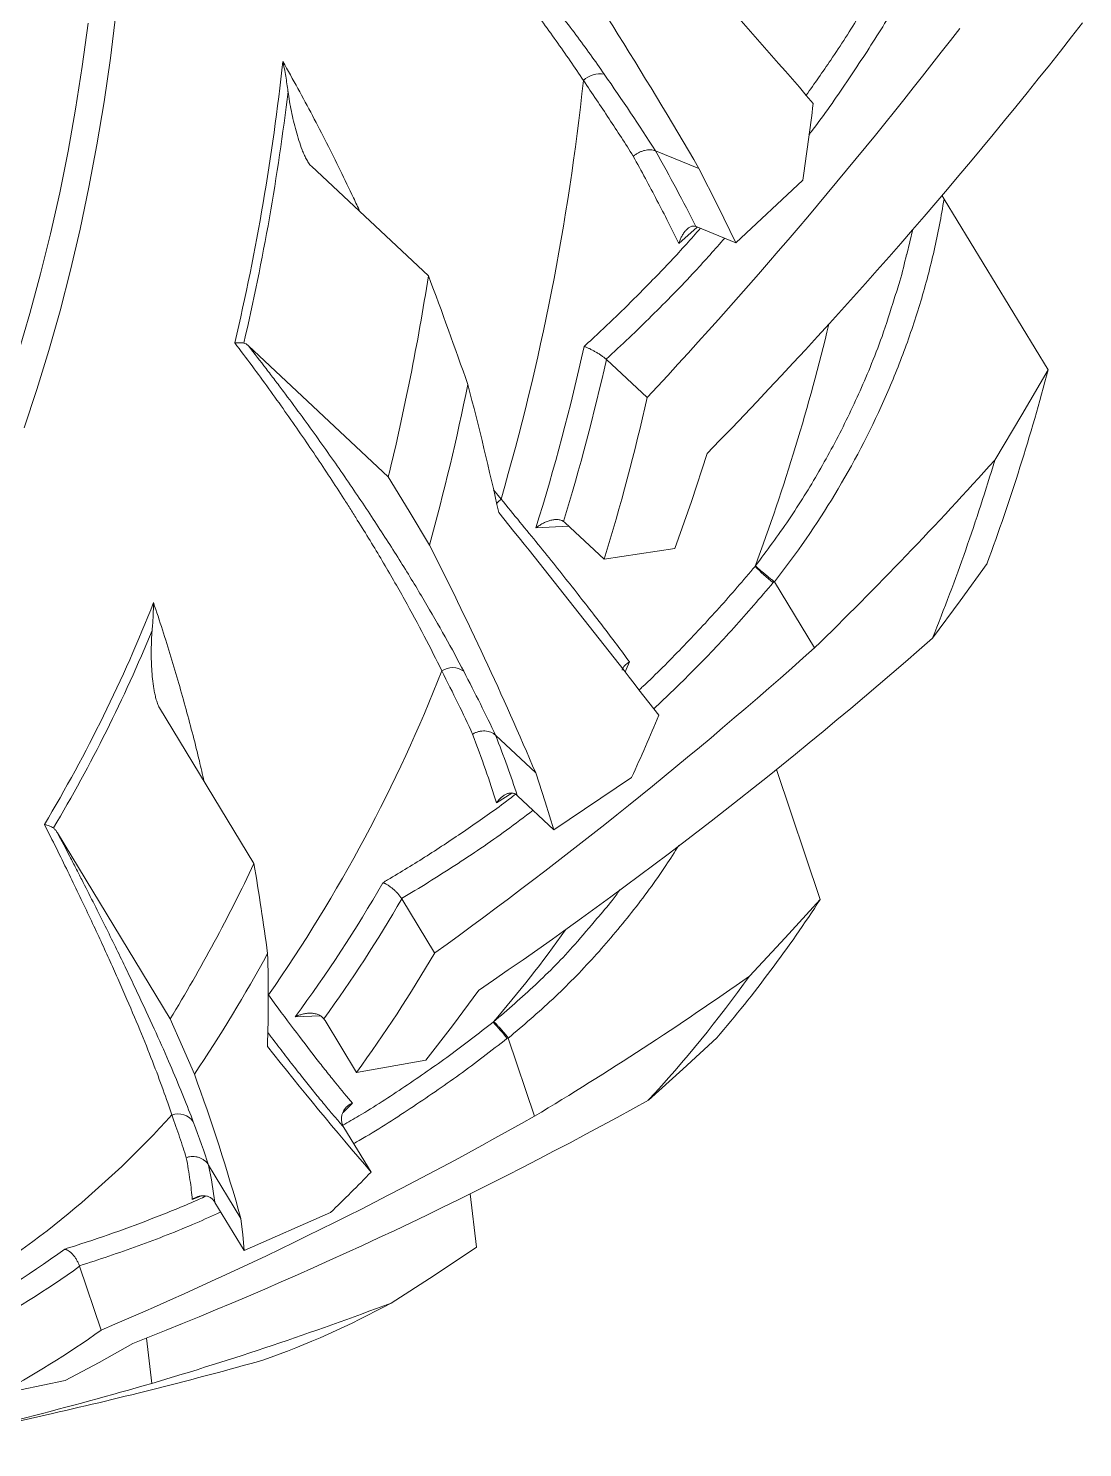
# Model space of a CAD drawing. Header units: millimetres. Extents: x -1041 to 1726, y -447 to 1705.
# Drawn here: x -457.7 to -192.1, y -92.6 to 265 of the extents above; entities that cross this region are included whole.
import ezdxf

# ---------------------------------------------------------------- set-up
doc = ezdxf.new("R2010")
doc.units = ezdxf.units.MM

msp = doc.modelspace()

# ---------------------------------------------------------------- linework, layer by layer
at = {"color": 7, "linetype": 'Continuous', "lineweight": 15}
for p, q in [((-299.74, 234.13), (-288.75, 229.68)), ((-386.43, 230.21), (-356.93, 202.62)), ((-262.57, 226.68), (-279.47, 210.97)), ((-227.52, 222.93), (-227, 221.95)), ((-227, 221.95), (-200.72, 178.96)), ((-289.43, 215.01), (-279.47, 210.97)), ((-236.35, 207.98), (-234.83, 214.37)), ((-402.31, 185), (-367.04, 151.95)), ((-312.08, 181.55), (-301.8, 171.94)), ((-322.47, 140.41), (-312.62, 131.2)), ((-294.85, 133.92), (-312.62, 131.2)), ((-269.74, 125.51), (-259.61, 108.89)), ((-424.69, 93.77), (-400.9, 54.58)), ((-340.01, 86.87), (-329.89, 77.38)), ((-305.72, 76.25), (-325.3, 63.05)), ((-269.21, 78.26), (-258.18, 45.51)), ((-334.45, 71.64), (-325.3, 63.05)), ((-450.43, 62.31), (-422, 15.43)), ((-363.64, 45.66), (-355.36, 32.03)), ((-382.98, 14.97), (-375.05, 1.91)), ((-338.63, 12.81), (-338.84, 12.59)), ((-336.8, 10.57), (-330.19, -9.1)), ((-357.59, 5.04), (-375.05, 1.91)), ((-378.23, -11.91), (-371.4, -23.17)), ((-412.33, -21.42), (-404.19, -34.85)), ((-410.72, -30.82), (-403.35, -42.98)), ((-346.43, -28.67), (-344.84, -42.11)), ((-381.64, -33.37), (-403.35, -42.98)), ((-444.84, -46.9), (-439.43, -63.01)), ((-427.99, -65), (-426.64, -76.42)), ((-448.5, -75.69), (-465.72, -79.31)), ((-487.45, -92.04), (-451.64, -83.97))]:
    msp.add_line(p, q, dxfattribs=at)
at = {"color": 8, "linetype": 'Continuous', "lineweight": 15}
for p, q in [((-289.19, 214.91), (-293.85, 210.77)), ((-340.52, 148.74), (-338.64, 146.39)), ((-321.58, 139.58), (-329.86, 139.11)), ((-384.18, 16.21), (-390.52, 15.93))]:
    msp.add_line(p, q, dxfattribs=at)
at = {"color": 144, "linetype": 'Continuous', "lineweight": 0}
for p, q in [((-335.88, 72.27), (-339.78, 69.81)), ((-414.12, -29.17), (-416.44, -30.1))]:
    msp.add_line(p, q, dxfattribs=at)
at = {"color": 7, "linetype": 'Continuous', "lineweight": 15, "flags": 128}
for points in [[(-458.84, 164.31), (-455.61, 173.95), (-452.58, 183.79), (-449.75, 193.81), (-447.12, 204.02), (-444.7, 214.4), (-442.48, 224.94), (-440.47, 235.64), (-438.67, 246.49), (-437.08, 257.48), (-435.7, 268.59)], [(-460.27, 183.36), (-457.36, 193.14), (-454.65, 203.09), (-452.14, 213.23), (-449.84, 223.53), (-447.74, 233.99), (-445.85, 244.61), (-444.17, 255.36), (-442.7, 266.25)], [(-279.47, 210.97), (-284.02, 220.27), (-288.75, 229.68)], [(-214.21, 156.19), (-207.37, 167.56), (-200.72, 178.96)], [(-286.68, 157.87), (-290.66, 145.8), (-294.85, 133.92)], [(-356.66, 134.78), (-361.81, 143.33), (-367.04, 151.95)], [(-216.14, 130.18), (-222.95, 120.76), (-229.9, 111.37)], [(-325.3, 63.05), (-327.52, 70.13), (-329.89, 77.38)], [(-276.04, 26.18), (-267.02, 35.8), (-258.18, 45.51)], [(-344.27, 22.61), (-350.84, 13.68), (-357.59, 5.04)], [(-415.91, 1.47), (-418.92, 8.39), (-422, 15.43)], [(-284.25, 10.64), (-292.82, 2.75), (-301.51, -5.07)], [(-403.35, -42.98), (-403.71, -39.02), (-404.19, -34.85)], [(-366.33, -56.17), (-355.51, -49.2), (-344.84, -42.11)], [(-431.4, -66.34), (-439.89, -71.19), (-448.5, -75.69)]]:
    msp.add_lwpolyline(points, dxfattribs=at)
at = {"color": 8, "linetype": 'Continuous', "lineweight": 15, "flags": 128}
for points in [[(-339.78, 145.23), (-339.38, 145.7), (-338.64, 146.39)], [(-306.26, 105.37), (-307.07, 103.4), (-307.34, 102.78)], [(-376.1, -5.8), (-377.34, -7.1), (-378.39, -8.19)]]:
    msp.add_lwpolyline(points, dxfattribs=at)
at = {"color": 144, "linetype": 'Continuous', "lineweight": 0}
for centre, radius, start, end in [((-1755.49, -1041.59), 1973.49, 40.72866, 43.20815), ((-247.56, 155.01), 37.22, 223.4151, 232.8478), ((-366, -10.75), 35.83, 36.3134, 44.9668)]:
    msp.add_arc(centre, radius, start, end, dxfattribs=at)
at = {"color": 7, "linetype": 'Continuous', "lineweight": 15}
for centre, radius, start, end in [((-1367.87, -398.91), 1248.85, 30.22076, 34.07135), ((-1248.09, 1053.14), 1293.04, 317.03967, 322.44256), ((-1222.01, 1069.23), 1305.91, 315.74368, 322.06171), ((-967.78, 318.3), 577.46, 346.72704, 353.86921), ((-922.39, 316.17), 607.94, 343.78297, 353.92317), ((-313.7, 247.61), 5.92, 79.3778, 134.7339), ((-964.92, 317.15), 576.64, 346.8217, 353.21967), ((-944.57, 328.37), 689.53, 351.51942, 353.14526), ((-978.02, 300.14), 628.7, 346.36606, 351.07632), ((-1555.96, -247.51), 1280.74, 19.27441, 20.57689), ((-860.28, 304.65), 555.65, 342.6673, 347.5469), ((-860.52, 304.53), 562.05, 343.0565, 347.3609), ((-717.49, 315.48), 534.49, 339.7159, 345.202), ((-936.36, 294.49), 601.29, 344.59672, 348.56159), ((-1097.59, -23.11), 776.35, 12.35204, 14.80299), ((-866.3, 300.05), 578.85, 343.03988, 347.21376), ((-942.25, 809.67), 978.3, 314.24867, 318.08906), ((-708.27, 303.94), 515.68, 338.0722, 343.3498), ((-2575.07, -1663.34), 2874.34, 37.63701, 38.93403), ((-1209.72, -298.01), 956.57, 23.10636, 26.90063), ((-777.67, 258.55), 377.68, 329.0684, 338.5254), ((-774.43, 256.16), 376.07, 329.1847, 337.6717), ((-1004.4, 991.29), 1172.23, 304.27309, 311.35395), ((-1036.5, 978.55), 1166.13, 305.73988, 311.77532), ((-350.88, 99.1), 4.82, 53.9195, 123.843), ((-719.87, 246.52), 393.38, 325.0997, 338.6188), ((-725.43, 268.61), 461.69, 335.3778, 337.4962), ((-767.25, 226.77), 404.8, 328.527, 334.8256), ((-1214.4, -80.3), 824.61, 7.82188, 9.41431), ((-671.11, 223.6), 349.08, 323.4934, 330.1254), ((-669.22, 223.01), 353.32, 324.0224, 329.8699), ((-537.25, 227.01), 332.9, 319.4625, 326.9604), ((-731.91, 213.71), 380.66, 326.1134, 331.4742), ((-757.97, 20.5), 360.68, 358.0894, 1.814), ((-669.21, 215.69), 363.64, 323.9931, 329.6652), ((-788.94, 754.41), 890.73, 300.99927, 305.15727), ((-535.67, 211.82), 319.17, 317.1913, 324.4333), ((420.07, 655.73), 1042.75, 218.36855, 220.622), ((-878.4, -167.84), 492.51, 15.6661, 20.1071), ((-827.61, 941.91), 1083.31, 291.45352, 299.05463), ((-861.27, 929.31), 1078.26, 293.03063, 299.50722), ((-420.01, -13.13), 4.61, 33.9858, 110.2202), ((-576.81, 172.7), 283.83, 313.4447, 316.3639), ((-581.32, 138.75), 224.72, 297.3375, 306.1996), ((-577.92, 137.2), 227.17, 298.0428, 305.8626), ((-669.17, 746.07), 857.5, 286.42924, 290.68134), ((-471.45, 136.39), 219.39, 289.3701, 298.631), ((-575.59, 127.31), 234.02, 298.0021, 305.5817), ((-683.06, 942.64), 1052.37, 282.70361, 285.67764), ((-718.88, 934.59), 1052.4, 282.56576, 286.12254)]:
    msp.add_arc(centre, radius, start, end, dxfattribs=at)
at = {"color": 8, "linetype": 'Continuous', "lineweight": 15}
for centre, radius, start, end in [((-767.61, 312.99), 526.07, 339.5781, 346.5248), ((-576.43, 218.53), 311.76, 319.1379, 324.5742), ((-604.82, 157.36), 247.34, 301.0442, 317.7952)]:
    msp.add_arc(centre, radius, start, end, dxfattribs=at)
at = {"color": 7, "linetype": 'Continuous', "lineweight": 15}
for points, knots in [([(-317.86, 251.81), (-320.06, 255.14), (-322.36, 258.48), (-327.16, 265.21), (-329.66, 268.6), (-334.87, 275.42), (-337.58, 278.86), (-343.21, 285.77), (-346.13, 289.25), (-349.94, 293.63), (-350.71, 294.51), (-352.26, 296.26), (-353.04, 297.14), (-355.39, 299.76), (-356.98, 301.51), (-361.81, 306.71), (-365.1, 310.16), (-371.86, 316.98), (-375.32, 320.37), (-380.66, 325.39), (-382.47, 327.06), (-386.1, 330.35), (-387.93, 331.97), (-389.78, 333.57)], [0, 0, 0, 0, 0.125, 0.125, 0.25, 0.25, 0.375, 0.375, 0.5, 0.5, 0.53125, 0.53125, 0.5625, 0.5625, 0.625, 0.625, 0.75, 0.75, 0.875, 0.875, 0.9375, 0.9375, 1, 1, 1, 1]), ([(-386.5, 334.33), (-384.62, 332.74), (-382.75, 331.13), (-379.97, 328.68), (-379.05, 327.86), (-377.21, 326.21), (-376.29, 325.38), (-371.76, 321.25), (-368.22, 317.9), (-361.3, 311.14), (-357.93, 307.73), (-352.98, 302.58), (-351.34, 300.85), (-348.12, 297.39), (-346.52, 295.65), (-341.83, 290.45), (-338.82, 287.01), (-333.02, 280.18), (-330.22, 276.78), (-324.84, 270.04), (-322.26, 266.68), (-317.28, 260.02), (-314.9, 256.71), (-312.61, 253.42)], [0, 0, 0, 0, 0.0625, 0.0625, 0.09375, 0.09375, 0.125, 0.125, 0.25, 0.25, 0.375, 0.375, 0.4375, 0.4375, 0.5, 0.5, 0.625, 0.625, 0.75, 0.75, 0.875, 0.875, 1, 1, 1, 1]), ([(-392.32, 249.07), (-392.48, 250.36), (-392.68, 251.64), (-393.01, 253.53), (-393.12, 254.15), (-393.3, 255.09), (-393.36, 255.4), (-393.49, 256.02), (-393.56, 256.33), (-393.62, 256.63)], [0, 0, 0, 0, 0.5, 0.5, 0.75, 0.75, 0.875, 0.875, 1, 1, 1, 1]), ([(-305.32, 232.73), (-307.28, 235.86), (-309.31, 239.02), (-313.5, 245.38), (-315.65, 248.58), (-317.86, 251.81)], [0, 0, 0, 0, 0.5, 0.5, 1, 1, 1, 1]), ([(-386.43, 230.21), (-386.69, 230.45), (-386.92, 230.75), (-387.35, 231.39), (-387.55, 231.74), (-387.92, 232.46), (-388.1, 232.83), (-388.43, 233.58), (-388.59, 233.97), (-389.04, 235.13), (-389.32, 235.93), (-389.83, 237.53), (-390.07, 238.34), (-390.75, 240.78), (-391.13, 242.42), (-391.64, 244.9), (-391.8, 245.73), (-392.08, 247.4), (-392.21, 248.23), (-392.32, 249.07)], [0, 0, 0, 0, 0.0625, 0.0625, 0.125, 0.125, 0.1875, 0.1875, 0.25, 0.25, 0.375, 0.375, 0.5, 0.5, 0.75, 0.75, 0.875, 0.875, 1, 1, 1, 1]), ([(-299.74, 234.13), (-300.11, 234.29), (-300.52, 234.37), (-301.22, 234.39), (-301.46, 234.38), (-301.94, 234.33), (-302.19, 234.28), (-302.7, 234.15), (-302.95, 234.07), (-303.46, 233.88), (-303.71, 233.77), (-304.2, 233.52), (-304.43, 233.38), (-304.78, 233.15), (-304.89, 233.07), (-305.11, 232.91), (-305.21, 232.82), (-305.32, 232.73)], [0, 0, 0, 0, 0.25, 0.25, 0.375, 0.375, 0.5, 0.5, 0.625, 0.625, 0.75, 0.75, 0.875, 0.875, 0.9375, 0.9375, 1, 1, 1, 1]), ([(-293.85, 210.77), (-295.59, 214.35), (-297.42, 217.97), (-301.25, 225.3), (-303.24, 229), (-305.32, 232.73)], [0, 0, 0, 0, 0.5, 0.5, 1, 1, 1, 1]), ([(-227, 221.95), (-227.68, 217.61), (-228.51, 213.29), (-230.47, 204.72), (-231.59, 200.45), (-233.5, 194.1), (-234.17, 191.99), (-235.58, 187.78), (-236.32, 185.68), (-237.87, 181.5), (-238.68, 179.43), (-240.37, 175.29), (-241.25, 173.24), (-245.79, 163.06), (-249.91, 155.18), (-259.1, 139.95), (-264.17, 132.59), (-269.74, 125.51)], [0, 0, 0, 0, 0.125, 0.125, 0.25, 0.25, 0.3125, 0.3125, 0.375, 0.375, 0.4375, 0.4375, 0.5, 0.5, 0.75, 0.75, 1, 1, 1, 1]), ([(-289.52, 215.04), (-289.75, 215.13), (-289.98, 215.16), (-290.32, 215.14), (-290.44, 215.12), (-290.66, 215.06), (-290.78, 215.02), (-291.11, 214.87), (-291.32, 214.73), (-291.73, 214.41), (-291.93, 214.22), (-292.3, 213.8), (-292.47, 213.57), (-292.81, 213.08), (-292.96, 212.82), (-293.25, 212.27), (-293.38, 211.99), (-293.57, 211.54), (-293.63, 211.39), (-293.74, 211.08), (-293.8, 210.93), (-293.85, 210.77)], [0, 0, 0, 0, 0.125, 0.125, 0.1875, 0.1875, 0.25, 0.25, 0.375, 0.375, 0.5, 0.5, 0.625, 0.625, 0.75, 0.75, 0.875, 0.875, 0.9375, 0.9375, 1, 1, 1, 1]), ([(-239.56, 196.82), (-239.06, 198.29), (-237.81, 201.98), (-236.97, 205.75), (-236.47, 208.01)], [0, 0, 0, 0, 0.4009552, 1, 1, 1, 1]), ([(-403.47, 185.69), (-403.78, 185.75), (-404.13, 185.77), (-404.7, 185.78), (-404.9, 185.78), (-405.21, 185.77), (-405.32, 185.76), (-405.53, 185.75), (-405.64, 185.74), (-405.75, 185.73)], [0, 0, 0, 0, 0.5, 0.5, 0.75, 0.75, 0.875, 0.875, 1, 1, 1, 1]), ([(-353.57, 103.1), (-354.94, 105.94), (-356.41, 108.86), (-359.55, 114.86), (-361.22, 117.94), (-364.75, 124.27), (-366.62, 127.51), (-370.57, 134.17), (-372.65, 137.59), (-375.4, 141.98), (-375.96, 142.87), (-377.08, 144.65), (-377.65, 145.54), (-379.37, 148.22), (-380.54, 150.02), (-384.12, 155.46), (-386.59, 159.13), (-391.72, 166.57), (-394.38, 170.34), (-398.54, 176.08), (-399.96, 178.01), (-402.82, 181.86), (-404.27, 183.79), (-405.75, 185.73)], [0, 0, 0, 0, 0.125, 0.125, 0.25, 0.25, 0.375, 0.375, 0.5, 0.5, 0.53125, 0.53125, 0.5625, 0.5625, 0.625, 0.625, 0.75, 0.75, 0.875, 0.875, 0.9375, 0.9375, 1, 1, 1, 1]), ([(-403.47, 185.69), (-403.27, 185.65), (-403.07, 185.57), (-402.68, 185.32), (-402.49, 185.17), (-402.31, 185)], [0, 0, 0, 0, 0.5, 0.5, 1, 1, 1, 1]), ([(-402.31, 185), (-400.8, 183.07), (-399.31, 181.15), (-397.1, 178.28), (-396.37, 177.32), (-394.92, 175.41), (-394.2, 174.46), (-390.64, 169.71), (-387.9, 165.97), (-382.6, 158.59), (-380.04, 154.94), (-376.33, 149.54), (-375.12, 147.75), (-372.73, 144.2), (-371.56, 142.43), (-368.13, 137.2), (-365.96, 133.81), (-361.83, 127.2), (-359.87, 123.98), (-356.15, 117.71), (-354.39, 114.65), (-351.07, 108.7), (-349.51, 105.81), (-348.04, 102.99)], [0, 0, 0, 0, 0.0625, 0.0625, 0.09375, 0.09375, 0.125, 0.125, 0.25, 0.25, 0.375, 0.375, 0.4375, 0.4375, 0.5, 0.5, 0.625, 0.625, 0.75, 0.75, 0.875, 0.875, 1, 1, 1, 1]), ([(-312.15, 181.61), (-312.34, 181.77), (-312.53, 181.93), (-312.95, 182.25), (-313.17, 182.41), (-313.64, 182.73), (-313.88, 182.89), (-314.37, 183.2), (-314.62, 183.35), (-315.12, 183.63), (-315.37, 183.77), (-315.87, 184.03), (-316.12, 184.16), (-316.59, 184.38), (-316.83, 184.48), (-317.16, 184.63), (-317.27, 184.67), (-317.49, 184.75), (-317.6, 184.79), (-317.7, 184.83)], [0, 0, 0, 0, 0.125, 0.125, 0.25, 0.25, 0.375, 0.375, 0.5, 0.5, 0.625, 0.625, 0.75, 0.75, 0.875, 0.875, 0.9375, 0.9375, 1, 1, 1, 1]), ([(-338.64, 146.39), (-335.38, 142.45), (-332.26, 138.64), (-326.3, 131.27), (-323.45, 127.71), (-319.39, 122.57), (-318.07, 120.89), (-315.51, 117.6), (-314.27, 115.98), (-310.64, 111.26), (-308.38, 108.24), (-306.26, 105.37)], [0, 0, 0, 0, 0.25, 0.25, 0.5, 0.5, 0.625, 0.625, 0.75, 0.75, 1, 1, 1, 1]), ([(-322.86, 140.74), (-323.08, 140.89), (-323.32, 141), (-323.72, 141.12), (-323.86, 141.16), (-324.15, 141.2), (-324.3, 141.22), (-324.74, 141.24), (-325.05, 141.22), (-325.68, 141.13), (-325.99, 141.06), (-326.62, 140.89), (-326.93, 140.78), (-327.55, 140.52), (-327.85, 140.38), (-328.45, 140.06), (-328.74, 139.89), (-329.17, 139.61), (-329.31, 139.52), (-329.59, 139.32), (-329.73, 139.22), (-329.86, 139.11)], [0, 0, 0, 0, 0.125, 0.125, 0.1875, 0.1875, 0.25, 0.25, 0.375, 0.375, 0.5, 0.5, 0.625, 0.625, 0.75, 0.75, 0.875, 0.875, 0.9375, 0.9375, 1, 1, 1, 1]), ([(-426.56, 113.29), (-426.44, 114.5), (-426.36, 115.69), (-426.28, 117.43), (-426.26, 118.01), (-426.24, 118.87), (-426.23, 119.16), (-426.22, 119.72), (-426.22, 120.01), (-426.22, 120.29)], [0, 0, 0, 0, 0.5, 0.5, 0.75, 0.75, 0.875, 0.875, 1, 1, 1, 1]), ([(-424.69, 93.77), (-424.89, 94.11), (-425.06, 94.49), (-425.36, 95.27), (-425.48, 95.68), (-425.71, 96.5), (-425.8, 96.92), (-425.97, 97.74), (-426.05, 98.16), (-426.26, 99.41), (-426.37, 100.25), (-426.54, 101.92), (-426.61, 102.75), (-426.76, 105.23), (-426.8, 106.86), (-426.77, 109.29), (-426.75, 110.1), (-426.68, 111.7), (-426.63, 112.5), (-426.56, 113.29)], [0, 0, 0, 0, 0.0625, 0.0625, 0.125, 0.125, 0.1875, 0.1875, 0.25, 0.25, 0.375, 0.375, 0.5, 0.5, 0.75, 0.75, 0.875, 0.875, 1, 1, 1, 1]), ([(-308.1, 103.31), (-308.08, 103.4), (-307.94, 103.92), (-307.28, 104.64), (-306.59, 105.17), (-306.26, 105.37), (-306.26, 105.37)], [0, 0, 0, 0, 0.107611, 0.622885, 0.995112, 1, 1, 1, 1]), ([(-345.79, 87.17), (-346.97, 89.72), (-348.21, 92.32), (-350.8, 97.63), (-352.16, 100.34), (-353.57, 103.1)], [0, 0, 0, 0, 0.5, 0.5, 1, 1, 1, 1]), ([(-340.01, 86.88), (-340.34, 87.19), (-340.74, 87.44), (-341.43, 87.72), (-341.66, 87.79), (-342.16, 87.9), (-342.41, 87.93), (-342.94, 87.96), (-343.21, 87.95), (-343.74, 87.89), (-344.01, 87.85), (-344.54, 87.72), (-344.8, 87.63), (-345.18, 87.48), (-345.3, 87.42), (-345.55, 87.3), (-345.67, 87.24), (-345.79, 87.17)], [0, 0, 0, 0, 0.25, 0.25, 0.375, 0.375, 0.5, 0.5, 0.625, 0.625, 0.75, 0.75, 0.875, 0.875, 0.9375, 0.9375, 1, 1, 1, 1]), ([(-339.78, 69.81), (-340.64, 72.55), (-341.56, 75.37), (-343.57, 81.16), (-344.64, 84.13), (-345.79, 87.17)], [0, 0, 0, 0, 0.5, 0.5, 1, 1, 1, 1]), ([(-421.6, -8.8), (-422.25, -6.8), (-422.98, -4.68), (-424.61, -0.17), (-425.5, 2.21), (-427.46, 7.24), (-428.52, 9.89), (-430.83, 15.47), (-432.08, 18.4), (-433.75, 22.26), (-434.1, 23.04), (-434.79, 24.62), (-435.14, 25.42), (-436.21, 27.83), (-436.95, 29.46), (-439.21, 34.45), (-440.81, 37.9), (-444.17, 45.03), (-445.94, 48.73), (-448.75, 54.48), (-449.71, 56.43), (-451.68, 60.39), (-452.68, 62.39), (-453.71, 64.42)], [0, 0, 0, 0, 0.125, 0.125, 0.25, 0.25, 0.375, 0.375, 0.5, 0.5, 0.53125, 0.53125, 0.5625, 0.5625, 0.625, 0.625, 0.75, 0.75, 0.875, 0.875, 0.9375, 0.9375, 1, 1, 1, 1]), ([(-451.45, 63.51), (-451.75, 63.72), (-452.09, 63.89), (-452.66, 64.12), (-452.86, 64.19), (-453.17, 64.29), (-453.28, 64.32), (-453.49, 64.37), (-453.6, 64.4), (-453.71, 64.42)], [0, 0, 0, 0, 0.5, 0.5, 0.75, 0.75, 0.875, 0.875, 1, 1, 1, 1]), ([(-451.45, 63.51), (-451.26, 63.38), (-451.08, 63.2), (-450.74, 62.79), (-450.58, 62.56), (-450.43, 62.31)], [0, 0, 0, 0, 0.5, 0.5, 1, 1, 1, 1]), ([(-450.43, 62.31), (-449.37, 60.29), (-448.32, 58.3), (-446.79, 55.34), (-446.28, 54.36), (-445.28, 52.42), (-444.79, 51.46), (-442.35, 46.7), (-440.5, 43.03), (-436.96, 35.92), (-435.28, 32.49), (-432.88, 27.52), (-432.1, 25.89), (-430.57, 22.68), (-429.83, 21.11), (-427.68, 16.5), (-426.35, 13.59), (-423.85, 8.04), (-422.7, 5.4), (-420.55, 0.39), (-419.56, -1.97), (-417.75, -6.45), (-416.93, -8.57), (-416.18, -10.55)], [0, 0, 0, 0, 0.0625, 0.0625, 0.09375, 0.09375, 0.125, 0.125, 0.25, 0.25, 0.375, 0.375, 0.4375, 0.4375, 0.5, 0.5, 0.625, 0.625, 0.75, 0.75, 0.875, 0.875, 1, 1, 1, 1]), ([(-363.7, 45.75), (-363.85, 45.98), (-364.01, 46.2), (-364.36, 46.64), (-364.54, 46.86), (-364.93, 47.29), (-365.14, 47.5), (-365.55, 47.9), (-365.76, 48.09), (-366.19, 48.44), (-366.4, 48.6), (-366.83, 48.91), (-367.04, 49.05), (-367.45, 49.29), (-367.65, 49.4), (-367.95, 49.54), (-368.04, 49.58), (-368.23, 49.66), (-368.33, 49.69), (-368.42, 49.72)], [0, 0, 0, 0, 0.125, 0.125, 0.25, 0.25, 0.375, 0.375, 0.5, 0.5, 0.625, 0.625, 0.75, 0.75, 0.875, 0.875, 0.9375, 0.9375, 1, 1, 1, 1]), ([(-314.49, 40.69), (-313.17, 42.18), (-311.12, 44.49), (-309.32, 47.02), (-308.68, 47.92)], [0, 0, 0, 0, 0.642008, 1, 1, 1, 1]), ([(-397.24, 21.44), (-395.03, 18.43), (-392.93, 15.59), (-388.94, 10.3), (-387.06, 7.83), (-384.41, 4.42), (-383.56, 3.33), (-381.91, 1.24), (-381.11, 0.25), (-378.81, -2.59), (-377.4, -4.29), (-376.1, -5.8)], [0, 0, 0, 0, 0.25, 0.25, 0.5, 0.5, 0.625, 0.625, 0.75, 0.75, 1, 1, 1, 1]), ([(-383.3, 15.45), (-383.48, 15.69), (-383.7, 15.9), (-384.08, 16.17), (-384.21, 16.25), (-384.48, 16.4), (-384.63, 16.46), (-385.07, 16.63), (-385.38, 16.71), (-386.01, 16.82), (-386.33, 16.85), (-386.98, 16.86), (-387.31, 16.84), (-387.97, 16.75), (-388.3, 16.69), (-388.95, 16.53), (-389.27, 16.43), (-389.74, 16.26), (-389.9, 16.2), (-390.21, 16.07), (-390.37, 16), (-390.52, 15.93)], [0, 0, 0, 0, 0.125, 0.125, 0.1875, 0.1875, 0.25, 0.25, 0.375, 0.375, 0.5, 0.5, 0.625, 0.625, 0.75, 0.75, 0.875, 0.875, 0.9375, 0.9375, 1, 1, 1, 1]), ([(-378.42, -11.57), (-378.55, -11.3), (-378.65, -11.02), (-378.8, -10.45), (-378.84, -10.16), (-378.85, -9.58), (-378.83, -9.29), (-378.72, -8.73), (-378.63, -8.45), (-378.41, -7.93), (-378.27, -7.68), (-377.94, -7.2), (-377.76, -6.99), (-377.35, -6.58), (-377.12, -6.4), (-376.75, -6.15), (-376.63, -6.07), (-376.37, -5.93), (-376.23, -5.86), (-376.1, -5.8)], [0, 0, 0, 0, 0.125, 0.125, 0.25, 0.25, 0.375, 0.375, 0.5, 0.5, 0.625, 0.625, 0.75, 0.75, 0.875, 0.875, 0.9375, 0.9375, 1, 1, 1, 1]), ([(-417.95, -19.55), (-418.47, -17.91), (-419.03, -16.19), (-420.25, -12.61), (-420.9, -10.74), (-421.6, -8.8)], [0, 0, 0, 0, 0.5, 0.5, 1, 1, 1, 1]), ([(-412.33, -21.42), (-412.6, -20.98), (-412.94, -20.59), (-413.56, -20.1), (-413.78, -19.96), (-414.24, -19.71), (-414.49, -19.6), (-415, -19.43), (-415.26, -19.37), (-415.8, -19.29), (-416.07, -19.27), (-416.62, -19.27), (-416.89, -19.3), (-417.29, -19.36), (-417.42, -19.39), (-417.69, -19.46), (-417.82, -19.5), (-417.95, -19.55)], [0, 0, 0, 0, 0.25, 0.25, 0.375, 0.375, 0.5, 0.5, 0.625, 0.625, 0.75, 0.75, 0.875, 0.875, 0.9375, 0.9375, 1, 1, 1, 1]), ([(-416.44, -30.1), (-416.58, -28.54), (-416.77, -26.88), (-417.27, -23.36), (-417.58, -21.5), (-417.95, -19.55)], [0, 0, 0, 0, 0.5, 0.5, 1, 1, 1, 1]), ([(-444.87, -46.8), (-444.98, -46.53), (-445.09, -46.26), (-445.34, -45.75), (-445.48, -45.49), (-445.77, -45.01), (-445.92, -44.78), (-446.24, -44.34), (-446.41, -44.14), (-446.74, -43.76), (-446.91, -43.59), (-447.26, -43.29), (-447.43, -43.15), (-447.78, -42.92), (-447.94, -42.83), (-448.19, -42.72), (-448.28, -42.68), (-448.44, -42.63), (-448.52, -42.61), (-448.6, -42.59)], [0, 0, 0, 0, 0.125, 0.125, 0.25, 0.25, 0.375, 0.375, 0.5, 0.5, 0.625, 0.625, 0.75, 0.75, 0.875, 0.875, 0.9375, 0.9375, 1, 1, 1, 1])]:
    msp.add_open_spline(points, degree=3, knots=knots, dxfattribs=at)
at = {"color": 8, "linetype": 'Continuous', "lineweight": 15}
for points, knots in [([(-261.72, 248.1), (-259.64, 251.05), (-254.95, 257.72), (-248.13, 268.34), (-243.6, 276.08), (-241.33, 279.95)], [0, 0, 0, 0, 0.284467, 0.641933, 1, 1, 1, 1]), ([(-235.86, 276.41), (-238.34, 272.2), (-243.31, 263.77), (-251.5, 251.41), (-257.41, 242.86), (-260.75, 238.52), (-261.03, 238.16)], [0, 0, 0, 0, 0.322661, 0.64532, 0.970563, 1, 1, 1, 1]), ([(-393.62, 256.63), (-392.34, 254.36), (-389.78, 249.81), (-386.11, 242.95), (-382.56, 236.09), (-379.12, 229.18), (-376.32, 223.39), (-374.72, 219.92), (-374.18, 218.75)], [0, 0, 0, 0, 0.179566, 0.359141, 0.54022, 0.721305, 0.906417, 1, 1, 1, 1]), ([(-317.7, 184.83), (-317.35, 185.15), (-314.13, 188.09), (-308.12, 193.78), (-299.87, 202.08), (-293.29, 209.02), (-289.56, 213.26), (-288.39, 214.59)], [0, 0, 0, 0, 0.033574, 0.312801, 0.592388, 0.873063, 1, 1, 1, 1]), ([(-282.25, 212.1), (-284.72, 209.32), (-290.66, 202.62), (-300.64, 192.44), (-308.26, 185.17), (-312.15, 181.61), (-312.15, 181.61)], [0, 0, 0, 0, 0.262024, 0.63099, 0.999955, 1, 1, 1, 1]), ([(-274.5, 129.54), (-271.66, 133.38), (-265.95, 141.06), (-258.35, 153.35), (-251.47, 166.17), (-246.35, 177.61), (-242.34, 187.84), (-240.54, 193.65), (-239.56, 196.82)], [0, 0, 0, 0, 0.1871549, 0.3752892, 0.5664555, 0.7586571, 0.8688783, 1, 1, 1, 1]), ([(-303.84, 98.29), (-303.52, 98.59), (-299.81, 101.98), (-293.04, 108.86), (-283.56, 118.9), (-277.59, 125.91), (-274.6, 129.42)], [0, 0, 0, 0, 0.030802, 0.352592, 0.676024, 1, 1, 1, 1]), ([(-270.04, 125.34), (-273.31, 121.52), (-279.86, 113.89), (-289.91, 103.27), (-296.85, 96.64), (-300.14, 93.5)], [0, 0, 0, 0, 0.344449, 0.688897, 1, 1, 1, 1]), ([(-426.22, 120.29), (-425.45, 117.99), (-423.92, 113.39), (-421.81, 106.61), (-419.83, 99.93), (-417.97, 93.31), (-416.24, 86.8), (-414.7, 80.74), (-413.88, 77.02), (-413.51, 75.36)], [0, 0, 0, 0, 0.144641, 0.289289, 0.435148, 0.581013, 0.730121, 0.879233, 1, 1, 1, 1]), ([(-368.42, 49.72), (-368.01, 49.96), (-364.26, 52.16), (-357.23, 56.47), (-347.49, 62.93), (-340.08, 68.11), (-335.99, 71.24), (-335.01, 71.99)], [0, 0, 0, 0, 0.034915, 0.325285, 0.616033, 0.90791, 1, 1, 1, 1]), ([(-330.55, 67.98), (-332.78, 66.29), (-339.19, 61.41), (-350.25, 53.97), (-359.17, 48.42), (-363.7, 45.75), (-363.7, 45.75)], [0, 0, 0, 0, 0.20995, 0.604952, 0.999952, 1, 1, 1, 1]), ([(-293.82, 59.12), (-294.9, 57.42), (-298.6, 51.61), (-305.59, 42.13), (-315.11, 30.87), (-325.46, 20.23), (-333.02, 13.79), (-336.8, 10.57)], [0, 0, 0, 0, 0.092095, 0.316558, 0.541023, 0.770513, 1, 1, 1, 1]), ([(-340.53, 14.66), (-336.96, 17.74), (-329.82, 23.9), (-321.16, 32.66), (-316.31, 38.5), (-314.49, 40.69)], [0, 0, 0, 0, 0.383629, 0.769266, 1, 1, 1, 1]), ([(-378.47, -11.39), (-377.12, -10.61), (-371.82, -7.55), (-362.85, -1.7), (-351.54, 6.13), (-344.28, 11.75), (-340.65, 14.57)], [0, 0, 0, 0, 0.1020039, 0.4001537, 0.6998247, 1, 1, 1, 1]), ([(-378.23, -11.91), (-378.91, -11.13), (-380.27, -9.59), (-382.53, -6.92), (-384.95, -3.98), (-387.55, -0.75), (-390.33, 2.76), (-393.3, 6.59), (-395.66, 9.67), (-397.09, 11.56), (-397.41, 11.98)], [0, 0, 0, 0, 0.135874, 0.271748, 0.408179, 0.54461, 0.682772, 0.820933, 0.95969, 1, 1, 1, 1]), ([(-337.13, 10.47), (-341.1, 7.4), (-349.04, 1.27), (-361.5, -7.22), (-370.42, -12.98), (-375.28, -15.73), (-375.75, -15.99)], [0, 0, 0, 0, 0.320957, 0.641913, 0.965439, 1, 1, 1, 1]), ([(-448.6, -42.59), (-448.16, -42.45), (-444.04, -41.17), (-436.28, -38.59), (-425.44, -34.51), (-417.69, -31.39), (-413.61, -29.51), (-413.06, -29.26)], [0, 0, 0, 0, 0.0366011, 0.3409989, 0.6457913, 0.9517686, 1, 1, 1, 1]), ([(-409.27, -33.22), (-411.35, -34.17), (-418.17, -37.29), (-430.04, -41.86), (-439.9, -45.24), (-444.87, -46.8), (-444.87, -46.8)], [0, 0, 0, 0, 0.179645, 0.589798, 0.99995, 1, 1, 1, 1])]:
    msp.add_open_spline(points, degree=3, knots=knots, dxfattribs=at)
at = {"color": 7, "linetype": 'Continuous', "lineweight": 15}
for points in [[(-312.61, 253.42), (-308.07, 246.89), (-303.78, 240.46), (-299.74, 234.13)], [(-299.74, 234.13), (-299.74, 234.13), (-299.74, 234.13), (-299.74, 234.13)], [(-299.74, 234.13), (-296.09, 227.65), (-292.68, 221.29), (-289.52, 215.04)], [(-289.52, 215.04), (-289.49, 215.03), (-289.46, 215.02), (-289.43, 215.01)], [(-312.15, 181.61), (-312.13, 181.59), (-312.11, 181.57), (-312.08, 181.55)], [(-322.86, 140.74), (-322.73, 140.64), (-322.6, 140.53), (-322.47, 140.41)], [(-269.74, 125.51), (-269.77, 125.54), (-269.79, 125.57), (-269.82, 125.6)], [(-348.04, 102.99), (-345.13, 97.4), (-342.45, 92.03), (-340.01, 86.88)], [(-340.01, 86.88), (-340.01, 86.87), (-340.01, 86.87), (-340.01, 86.87)], [(-340.01, 86.87), (-337.96, 81.61), (-336.14, 76.56), (-334.54, 71.73)], [(-363.7, 45.75), (-363.68, 45.72), (-363.66, 45.69), (-363.64, 45.66)], [(-383.3, 15.45), (-383.19, 15.3), (-383.08, 15.14), (-382.98, 14.97)], [(-336.8, 10.57), (-336.81, 10.61), (-336.83, 10.64), (-336.86, 10.68)], [(-416.18, -10.55), (-414.71, -14.48), (-413.43, -18.1), (-412.33, -21.42)], [(-378.42, -11.57), (-378.36, -11.69), (-378.3, -11.8), (-378.23, -11.91)], [(-412.33, -21.42), (-412.33, -21.42), (-412.33, -21.42), (-412.33, -21.42)], [(-412.33, -21.42), (-411.64, -24.81), (-411.13, -27.91), (-410.79, -30.71)], [(-444.87, -46.8), (-444.86, -46.83), (-444.85, -46.87), (-444.84, -46.9)]]:
    msp.add_open_spline(points, degree=3, dxfattribs=at)
at = {"color": 144, "linetype": 'Continuous', "lineweight": 0}
for points in [[(-274.6, 129.42), (-274.57, 129.46), (-274.53, 129.5), (-274.5, 129.54)], [(-269.82, 125.6), (-269.9, 125.51), (-269.97, 125.43), (-270.04, 125.34)], [(-334.54, 71.73), (-334.51, 71.7), (-334.48, 71.67), (-334.45, 71.64)], [(-340.65, 14.57), (-340.61, 14.6), (-340.57, 14.63), (-340.53, 14.66)], [(-336.86, 10.68), (-336.95, 10.61), (-337.04, 10.54), (-337.13, 10.47)], [(-410.79, -30.71), (-410.77, -30.75), (-410.74, -30.79), (-410.72, -30.82)]]:
    msp.add_open_spline(points, degree=3, dxfattribs=at)
for points, knots in [([(-269.82, 125.6), (-270.05, 125.77), (-270.28, 125.95), (-270.75, 126.33), (-270.98, 126.52), (-271.46, 126.9), (-271.69, 127.09), (-272.15, 127.47), (-272.38, 127.66), (-272.81, 128.02), (-273.01, 128.2), (-273.4, 128.53), (-273.58, 128.69), (-273.9, 128.98), (-274.05, 129.11), (-274.24, 129.29), (-274.3, 129.35), (-274.41, 129.45), (-274.46, 129.5), (-274.5, 129.54)], [0, 0, 0, 0, 0.125, 0.125, 0.25, 0.25, 0.375, 0.375, 0.5, 0.5, 0.625, 0.625, 0.75, 0.75, 0.875, 0.875, 0.9375, 0.9375, 1, 1, 1, 1]), ([(-334.54, 71.73), (-334.75, 71.92), (-334.97, 72.06), (-335.33, 72.21), (-335.45, 72.24), (-335.69, 72.3), (-335.81, 72.32), (-336.17, 72.34), (-336.42, 72.32), (-336.9, 72.21), (-337.13, 72.13), (-337.59, 71.92), (-337.82, 71.78), (-338.25, 71.48), (-338.46, 71.31), (-338.87, 70.93), (-339.06, 70.73), (-339.34, 70.4), (-339.43, 70.29), (-339.61, 70.05), (-339.7, 69.93), (-339.78, 69.81)], [0, 0, 0, 0, 0.125, 0.125, 0.1875, 0.1875, 0.25, 0.25, 0.375, 0.375, 0.5, 0.5, 0.625, 0.625, 0.75, 0.75, 0.875, 0.875, 0.9375, 0.9375, 1, 1, 1, 1]), ([(-336.86, 10.68), (-337.05, 10.92), (-337.24, 11.15), (-337.62, 11.62), (-337.81, 11.86), (-338.19, 12.31), (-338.38, 12.53), (-338.74, 12.95), (-338.92, 13.15), (-339.26, 13.51), (-339.42, 13.68), (-339.72, 13.98), (-339.85, 14.12), (-340.1, 14.35), (-340.21, 14.44), (-340.35, 14.55), (-340.39, 14.58), (-340.46, 14.63), (-340.5, 14.65), (-340.53, 14.66)], [0, 0, 0, 0, 0.125, 0.125, 0.25, 0.25, 0.375, 0.375, 0.5, 0.5, 0.625, 0.625, 0.75, 0.75, 0.875, 0.875, 0.9375, 0.9375, 1, 1, 1, 1]), ([(-410.79, -30.71), (-410.96, -30.43), (-411.15, -30.2), (-411.48, -29.9), (-411.59, -29.8), (-411.82, -29.64), (-411.94, -29.57), (-412.3, -29.38), (-412.55, -29.29), (-413.05, -29.17), (-413.3, -29.14), (-413.81, -29.13), (-414.06, -29.15), (-414.56, -29.23), (-414.81, -29.29), (-415.29, -29.46), (-415.52, -29.56), (-415.87, -29.74), (-415.99, -29.81), (-416.22, -29.94), (-416.33, -30.02), (-416.44, -30.1)], [0, 0, 0, 0, 0.125, 0.125, 0.1875, 0.1875, 0.25, 0.25, 0.375, 0.375, 0.5, 0.5, 0.625, 0.625, 0.75, 0.75, 0.875, 0.875, 0.9375, 0.9375, 1, 1, 1, 1])]:
    msp.add_open_spline(points, degree=3, knots=knots, dxfattribs=at)

doc.saveas('drawing.dxf')
